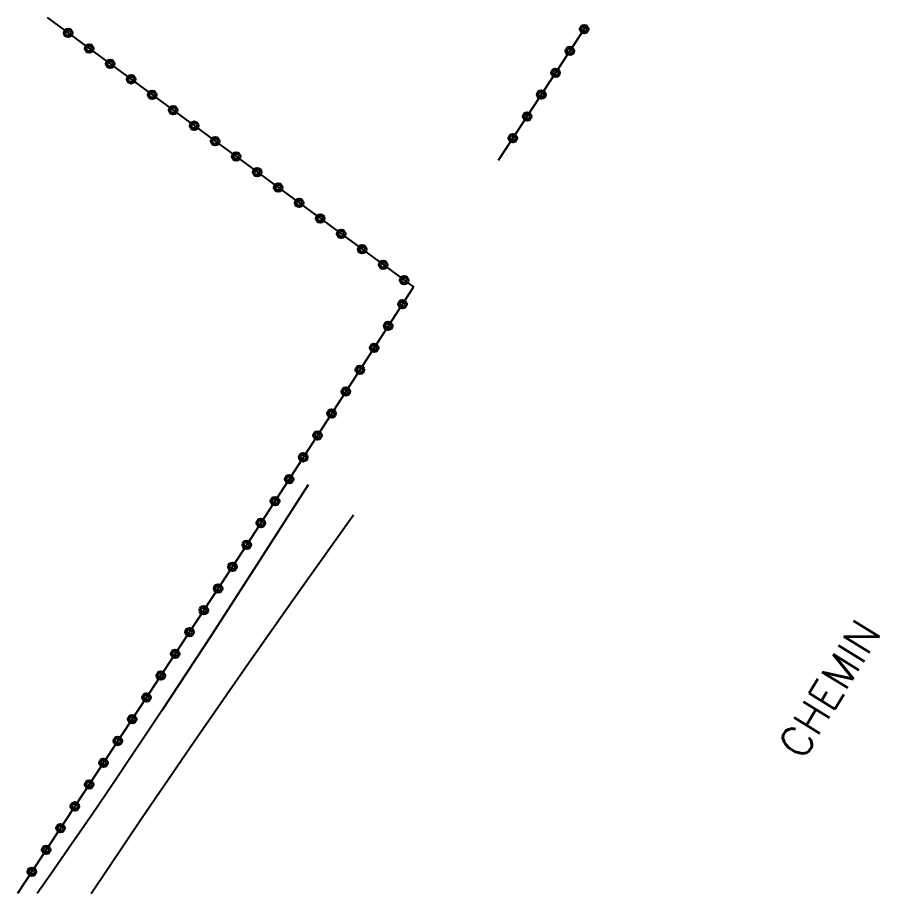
# Model space of a CAD drawing. Header units: millimetres. Extents: x 137000 to 138000, y 152000 to 153001.
# Drawn here: x 137035.1 to 137084.7, y 152000 to 152050.4 of the extents above; entities that cross this region are included whole.
import ezdxf

# ---------------------------------------------------------------- set-up
doc = ezdxf.new("R2010")
doc.units = ezdxf.units.MM
doc.layers.get('0').update_dxf_attribs({"linetype": 'CONTINUOUS'})
for name, color, linetype in [('W0071', 7, 'CONTINUOUS'), ('W0323', 7, 'CONTINUOUS'), ('W0989', 7, 'CONTINUOUS')]:
    doc.layers.add(name, color=color, linetype=linetype)
doc.styles.get("Standard").update_dxf_attribs({"font": 'romans.shx', "width": 0.85})

# ---------------------------------------------------------------- blocks, each defined once
blk = doc.blocks.new('t323o')
at = {"color": 0, "linetype": 'Continuous'}
for radius in [0.25, 0.15]:
    blk.add_circle((0, 0), radius, dxfattribs=at)

msp = doc.modelspace()

# ---------------------------------------------------------------- linework, layer by layer
at = {"layer": 'W0071'}
for points in [[(137051.829, 152023.51), (137049.06, 152019.173), (137046.262, 152014.855), (137043.433, 152010.557), (137040.574, 152006.279), (137039.402, 152004.552), (137038.218, 152002.832), (137037.025, 152001.119), (137036.241, 152000)], [(137039.349, 152000), (137042.277, 152004.363), (137045.273, 152008.749), (137048.298, 152013.115), (137051.353, 152017.46), (137054.437, 152021.785)]]:
    msp.add_lwpolyline(points, dxfattribs=at)
at = {"layer": 'W0323'}
for points in [[(137036.818, 152050.402), (137057.906, 152034.883)], [(137062.782, 152042.199), (137067.777, 152049.845)], [(137057.872, 152034.874), (137048.153, 152019.837), (137035.115, 152000)]]:
    msp.add_lwpolyline(points, dxfattribs=at)

# ---------------------------------------------------------------- block references
for p, rotation in [((137038.026, 152049.513), 323.6495947177526), ((137067.704, 152049.734), 56.84525405035103), ((137039.234, 152048.624), 323.6495947177526), ((137066.884, 152048.478), 56.84525405035103), ((137040.442, 152047.735), 323.6495947177526), ((137066.063, 152047.222), 56.84525405035103), ((137041.651, 152046.846), 323.6495947177526), ((137042.859, 152045.957), 323.6495947177526), ((137065.243, 152045.966), 56.84525405035103), ((137044.067, 152045.068), 323.6495947177526), ((137064.423, 152044.711), 56.84525405035103), ((137045.275, 152044.179), 323.6495947177526), ((137063.602, 152043.455), 56.84525405035103), ((137046.483, 152043.29), 323.6495947177526), ((137047.691, 152042.4), 323.6495947177526), ((137048.899, 152041.511), 323.6495947177526), ((137050.107, 152040.622), 323.6495947177526), ((137051.315, 152039.733), 323.6495947177526), ((137052.524, 152038.844), 323.6495947177526), ((137053.732, 152037.955), 323.6495947177526), ((137054.94, 152037.066), 323.6495947177526), ((137056.148, 152036.177), 323.6495947177526), ((137057.356, 152035.288), 323.6495947177526), ((137057.252, 152033.914), 237.1238365735633), ((137056.438, 152032.655), 237.1238365735633), ((137055.623, 152031.395), 237.1238365735633), ((137054.809, 152030.135), 237.1238365735633), ((137053.995, 152028.875), 237.1238365735633), ((137053.181, 152027.616), 237.1238365735633), ((137052.366, 152026.356), 237.1238365735633), ((137051.552, 152025.096), 237.1238365735633), ((137050.738, 152023.836), 237.1238365735633), ((137049.924, 152022.576), 237.1238365735633), ((137049.109, 152021.317), 237.1238365735633), ((137048.295, 152020.057), 237.1238365735633), ((137047.473, 152018.802), 236.6846955011803), ((137046.649, 152017.549), 236.6846955011803), ((137045.825, 152016.295), 236.6846955011803), ((137045.001, 152015.042), 236.6846955011803), ((137044.178, 152013.788), 236.6846955011803), ((137043.354, 152012.535), 236.6846955011803), ((137042.53, 152011.281), 236.6846955011803), ((137041.706, 152010.028), 236.6846955011803), ((137040.882, 152008.774), 236.6846955011803), ((137040.058, 152007.521), 236.6846955011803), ((137039.234, 152006.267), 236.6846955011803), ((137038.41, 152005.014), 236.6846955011803), ((137037.587, 152003.76), 236.6846955011803), ((137036.763, 152002.507), 236.6846955011803), ((137035.939, 152001.253), 236.6846955011803)]:
    msp.add_blockref('t323o', p, dxfattribs=dict(at, rotation=rotation))

# ---------------------------------------------------------------- texts
at = {"layer": 'W0989'}
msp.add_text('CHEMIN', height=1.75, rotation=58.347, dxfattribs=at).set_placement((137080.283, 152007.611))

doc.saveas('drawing.dxf')
